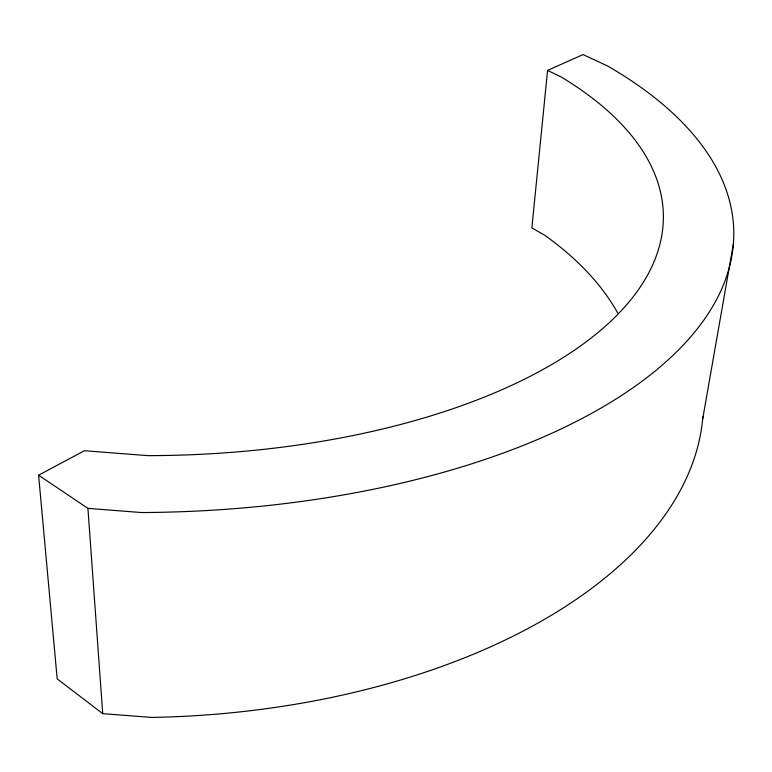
<?xml version="1.0" encoding="UTF-8"?>
<svg xmlns="http://www.w3.org/2000/svg" width="772" height="772" viewBox="0 0 772 772"><rect width="100%" height="100%" fill="white"/><g stroke="black" fill="none" stroke-linecap="round" stroke-linejoin="round"><path stroke-width="1.16" d="M547.57 70.416L560.926 76.833A505.978 233.829 -0.7 0 1 608.249 323.603A505.978 233.829 -0.7 0 1 147.77 455.634L84.466 450.723L38.6 475.195L87.921 508.381L141.373 512.531A584.008 272.284 -0.8 0 0 673.753 354.609A584.008 272.284 -0.8 0 0 607.477 65.919L583.043 54.571L547.57 70.416L531.85 227.952L544.366 235.006A472.136 258.166 -2 0 1 617.803 313.152M702.655 419.138L733.4 243.894M38.6 475.195L57.186 678.906L102.724 713.646L151.65 717.429A544.27 299.874 -2.1 0 0 702.877 416.677M87.921 508.381L102.724 713.646"/></g></svg>
